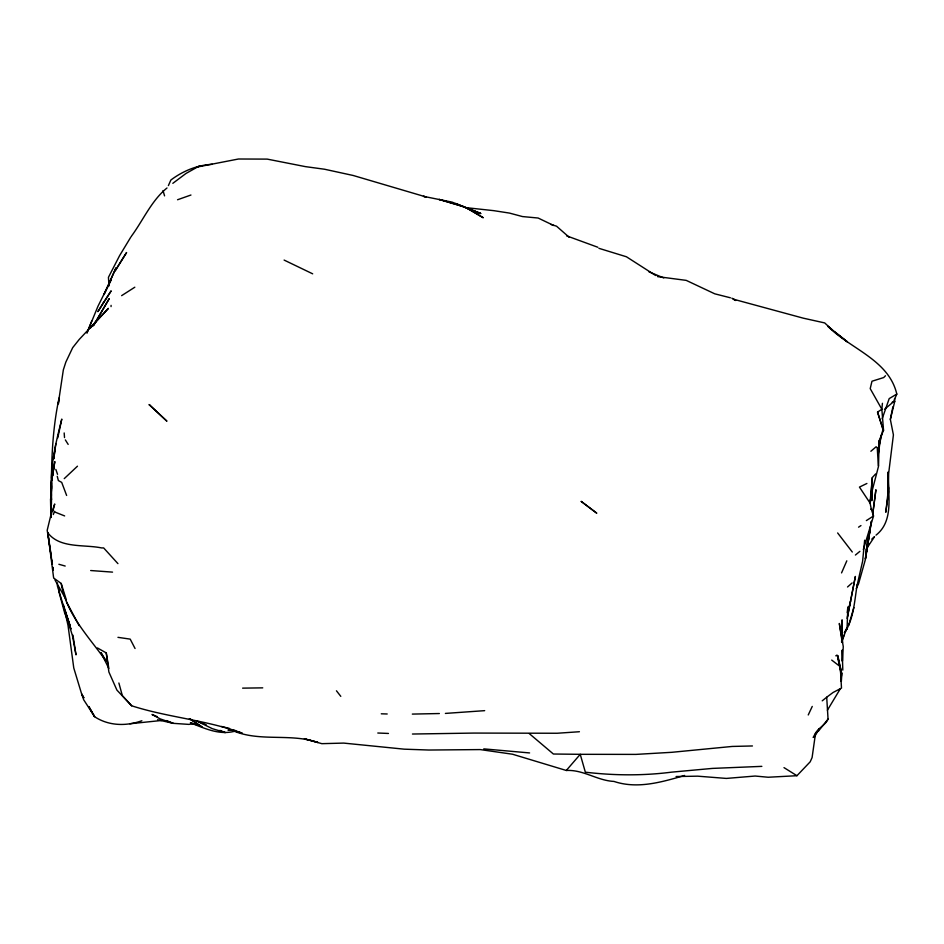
<?xml version="1.0" encoding="UTF-8"?>
<svg xmlns="http://www.w3.org/2000/svg" width="944" height="944" viewBox="0 0 944 944"><rect width="100%" height="100%" fill="white"/><g stroke="black" fill="none" stroke-linecap="round" stroke-linejoin="round"><path stroke-width="1.42" d="M842.178 661.119L842.213 650.062L842.803 670.11M841.824 639.702L842.083 619.842L842.473 642.616M876.032 535.142C894.912 520.345 887.384 492.803 888.292 472.035L887.974 493.547L888.611 473.758L893.413 434.901L890.345 419.372L892.871 406.84M51.401 488.567L51.448 485.735M51.578 478.643L51.743 468.72L51.436 504.238M51.46 482.726L51.46 491.21M51.542 478.466C51.79 458.324 56.923 438.523 61.785 419.077L57.773 437.863M878.545 465.947L879.124 440.789L883.537 430.358L877.542 412.115L881.849 409.259L882.416 403.3M57.431 582.967L57.36 585.811L72.523 635.973L75.992 654.865L72.936 635.159M872.15 487.989L871.796 500.733L871.784 488.095M111.05 306.599L111.085 305.372M864.669 540.169L862.615 561.267L856.704 587.038M836.832 655.042L837.8 655.785L841.847 673.992L841.34 681.379L840.266 666.665L831.699 660.08M51.177 517.454L50.893 483.234L54.835 461.592L51.637 480.862L53.961 465.793L52.758 475.505M842.473 660.918L843.263 646.581L839.322 623.465L842.284 642.675M875.619 473.959L872.327 477.558L870.073 502.444M872.327 477.558L871.076 494.927L878.427 466.643L877.247 447.786L876.115 446.783L870.875 451.267M878.451 449.167L879.124 440.789M58.28 403.678L63.342 369.871L65.832 362.118L72.7 347.652L79.213 339.462L108.395 308.381L90.022 328.3L94.848 323.202M847.24 612.68L847.842 606.968L847.134 626.745L841.812 642.097M58.457 403.631L59.071 398.014C52.663 427.927 51.318 458.937 51.448 489.299M888.575 487.588L885.802 512.262L888.623 491.741L888.292 472.035M856.291 588.501L858.568 583.781L865.211 560.17L867.784 539.744L865.424 559.096L871.371 521.277M866.403 553.302L871.383 521.595M53.725 458.796L55.271 447.81M53.737 458.772L55.885 443.562M840.266 666.665L841.493 688.082L833.127 692.448L826.708 697.215L828.053 719.116C825.481 725.098 818.767 727.494 815.557 733.099L812.1 757.548L810.2 761.796L796.948 775.708L768.18 777.242L755.141 776.039L726.361 778.422L697.651 776.169L676.093 776.534M878.439 453.321L881 435.09M844.526 632.799C853.919 618.757 854.45 600.703 857.223 584.56M866.639 551.532L870.321 528.109L868.043 539.024M872.657 514.74L875.914 489.747L872.669 514.338M847.547 616.456L855.382 576.43L847.157 618.438M869.896 502.928L871.123 497.24L870.002 501.347M878.498 448.412L882.593 430.759M890.345 419.372L894.747 401.412L894.558 398.498M52.994 510.763L54.717 504.002L50.646 516.014L47.2 530.28L52.392 564.311L51.802 559.981M841.517 642.026L842.603 637.979L841.576 640.622M848.361 609.529L850.532 601.434M844.196 635.159L843.263 636.728M871.336 509.441L871.17 508.851L873.542 515.979L863.3 549.632M848.656 625.27L853.895 607.57M873.542 515.979L866.356 520.592M882.156 418.829L889.201 398.604L896.8 394.073C888.835 359.817 850.355 348.95 827.841 326.27L847.358 341.834L834.437 331.781M53.301 514.539L54.61 511.282M109.622 282.221L116.006 267.836L103.899 294.646L111.392 279.318L97.952 306.304L86.978 332.949M87.049 332.772L91.757 320.948M896.8 394.073L893.543 401.766L884.493 409.318M841.552 572.902L846.815 560.83M866.155 550.151L868.987 543.673L866.804 547.355M168.398 185.59L170.876 180.021C182.876 171.006 197.166 165.094 212.27 164.303M808.241 714.962L812.253 706.419M94.553 323.886L109.268 298.587L93.444 325.503M93.456 325.786L95.521 321.939L94.294 323.969M813.15 737.476L815.557 733.099M840.219 688.919L827.392 710.23M814.247 737.311L819.274 728.638M130.921 236.92L119.558 255.706L108.442 277.324L108.973 285.973M866.262 549.078L874.522 536.723M131.476 236.118C143.134 220.294 151.559 200.447 166.994 187.986M844.396 632.622L847.358 628.468L845.411 630.498M828.053 719.116L818.472 731.081L816.076 732.568M97.444 647.95L106.259 652.918L108.89 672.022L116.903 690.088L131.641 705.782C167.914 717.475 206.205 719.953 242.171 733.134L230.584 729.641C258.302 742.798 289.666 732.627 317.986 742.503L304.369 738.774L321.845 743.671L343.687 743.093L404.197 749.17L428.883 750.032L480.213 749.583L512.45 754.209L566.294 770.469L580.241 754.315L635.937 754.398L671.762 752.309L732.225 746.444L752.439 745.961M885.472 375.759L883.702 377.553L871.973 381.234L870.215 388.633L881.849 409.259L883.537 430.358M871.819 539.107L873.932 537.124M64.239 478.632L77.467 466.194M847.535 586.991L852.102 582.944M855.406 555.048L859.89 551.343M822.224 700.837L826.708 697.215M172.823 183.337L186.015 173.448L199.184 166.061M858.568 527.177L860.963 525.56M177.555 199.75L190.948 195.019M121.634 295.649L134.815 287.212M866.899 483.47L859.453 487.092L870.073 503.105L871.359 509.359M892.198 402.203L894.747 401.412M684.601 775.461C661.827 782.092 637.46 789.314 613.978 781.431C597.21 780.594 583.357 769.525 566.294 770.469M94.872 716.897C108.926 726.03 126.425 726.325 141.86 720.732M196.553 167.159L238.478 159.005L267.211 159.111L305.384 166.628L324.559 169.236L353.221 175.49L426.074 196.966L423.467 196.34L452.129 202.134L480.708 213.521L465.121 207.55L493.806 210.665L509.465 213.084L522.48 216.565L538.139 218.029L553.715 225.498M235.316 731.057C219.61 735.6 204.683 728.355 190.381 722.833L197.343 724.732M194.547 723.611L188.835 724.39L173.177 723.34L157.554 719.753M129.835 723.765L162.049 720.425M484.673 710.655L445.403 713.416M579.415 731.73L557.172 733.252L473.9 733.075L412.445 734.031M761.855 766.363L712.425 768.404L671.432 772.168C642.888 775.826 613.907 775.567 585.351 772.18L580.241 754.315L553.396 754.02L529.313 733.63M439.349 713.534L412.316 714.089M242.62 688.141L262.739 687.857M835.759 655.773L837.8 655.785L841.576 675.939M230.867 730.101L227.964 730.078L235.091 730.396M381.27 713.806L387.205 713.983M377.789 733.016L388.444 733.453M90.671 570.53L112.537 572.123M529.584 752.934L483.776 748.875M657.52 276.616L686.205 280.368L714.761 293.82L730.385 297.785M117.965 637.342L130.201 639.123L135.051 648.504M229.581 728.497L221.474 726.455M598.909 248.319L626.427 256.768L655.655 275.506M191.467 723.352L197.143 724.827M58.87 564.276L65.195 566.046M550.93 224.436L556.559 226.206L569.22 237.31M566.636 235.847L597.823 247.257M54.351 511.825L64.64 515.931M455.787 203.515L480.708 213.521M206.264 724.862L196.741 721.004L212.306 728.662L225.321 732.591L219.869 730.385M648.882 271.778L663.762 277.937M157.294 716.685L152.008 714.466L160.173 718.891L173.177 723.34L166.557 720.567M284.109 260.072L312.676 273.831M735.742 300.511L733.205 299.142L803.261 318.163L824.69 322.919L831.853 329.539M731.86 298.174L735.683 300.322M467.717 208.6L483.281 217.757L466.702 207.928M783.992 767.625L796.948 775.708M190.346 718.962L202.122 727.045L189.319 718.667M53.784 578.129L61.207 583.463L66.375 600.054L55 580.041M131.641 705.782L122.319 695.598L118.885 682.996M117.929 563.627L103.651 547.921L101.539 547.921C84.264 544.275 59.802 548.688 47.837 532.829L53.572 577.516M336.453 690.796L340.796 696.353M837.647 532.959L852.302 552.016M106.165 661.272C88.807 636.728 66.399 614.379 61.207 583.463M65.348 439.904L68.169 444.4M106.353 661.189L101.008 652.682L108.879 668.517L106.259 652.918M83.804 697.758L81.644 693.97L73.774 667.986L68.003 625.341L63.307 604.455L70.918 629.141L65.101 610.898L70.186 625.636M83.78 697.734L81.644 693.97L83.65 699.716L94.601 716.673L88.842 706.584L94.471 716.52M66.493 601.883L79.131 625.648M67.531 620.291L64.534 612.455L58.823 591.369L58.646 587.935M66.623 495.458L61.702 482.396L58.363 480.555L57.254 476.295M55.826 469.416L57.549 474.313M877.542 412.115L882.9 429.402M163.017 190.57L164.563 195.868M837.906 659.101L841.847 673.992M47.837 532.829L51.389 557.125M51.413 499.931L50.74 486.75L51.401 495.423M64.18 432.954L64.511 437.568M50.74 486.75L51.424 499.706M50.539 498.88L50.905 517.454M124.785 255.328L115.074 270.928L126.59 252.544L124.785 255.328M103.238 303.036L97.869 311.65L111.18 290.846L103.238 303.036M454.713 203.975L439.102 199.408L464.519 207.007L454.713 203.975M581.244 501.429L596.785 513.206L581.256 501.465M150.131 405.401L149.022 404.551L166.923 421.201L150.131 405.401M53.253 569.987L52.817 567.155L53.265 569.975"/></g></svg>
